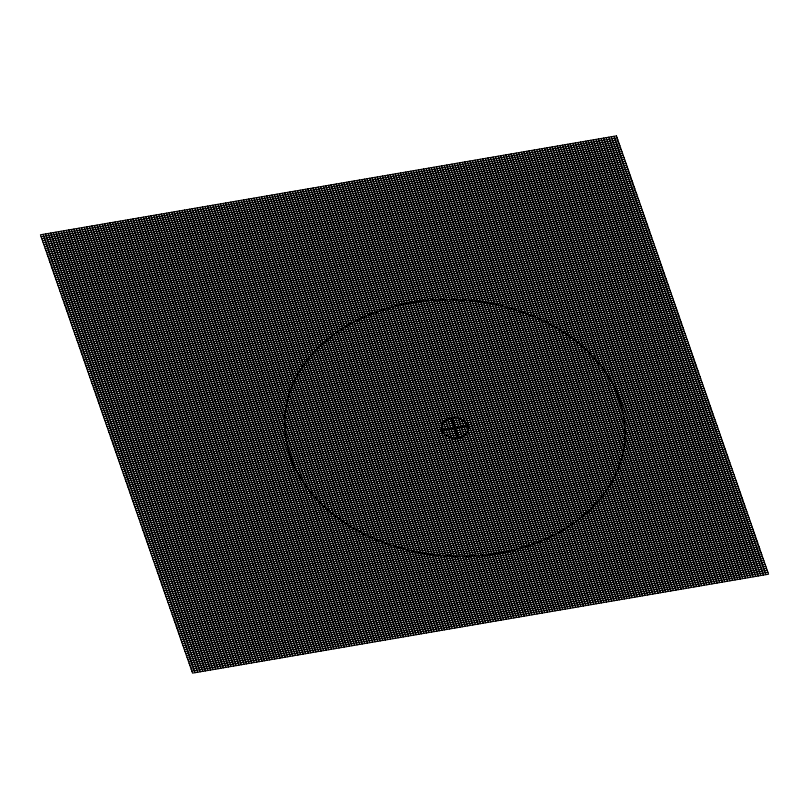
<?xml version="1.0" encoding="UTF-8"?>
<svg xmlns="http://www.w3.org/2000/svg" width="809" height="809" viewBox="0 0 809 809"><rect width="100%" height="100%" fill="white"/><g stroke="black" fill="none" stroke-linecap="round" stroke-linejoin="round"><path stroke-width="1.21" d="M41.128 236.784L617.146 137.843M41.805 238.736L617.823 139.805M42.483 240.688L618.511 141.757M43.17 242.649L619.188 143.709M43.848 244.601L619.866 145.671M44.525 246.563L620.543 147.622M45.203 248.515L621.221 149.584M45.88 250.477L621.899 151.536M46.558 252.428L622.576 153.498M47.235 254.39L623.254 155.449M47.923 256.342L623.941 157.411M48.601 258.304L624.619 159.363M49.278 260.255L625.296 161.325M49.956 262.217L625.974 163.276M50.633 264.169L626.651 165.238M51.311 266.131L627.329 167.19M51.988 268.082L628.006 169.152M52.666 270.044L628.694 171.103M53.354 271.996L629.372 173.065M54.031 273.958L630.049 175.017M54.709 275.909L630.727 176.979M55.386 277.871L631.404 178.931M56.064 279.823L632.082 180.892M56.741 281.785L632.759 182.844M57.419 283.737L633.447 184.806M58.106 285.698L634.125 186.758M58.784 287.65L634.802 188.719M59.461 289.612L635.48 190.671M60.139 291.564L636.157 192.633M60.817 293.525L636.835 194.585M61.494 295.477L637.512 196.547M62.172 297.439L638.2 198.498M62.859 299.391L638.877 200.46M63.537 301.353L639.555 202.412M64.214 303.304L640.232 204.374M64.892 305.266L640.91 206.325M65.569 307.218L641.588 208.287M66.247 309.18L642.265 210.239M66.925 311.131L642.943 212.201M67.612 313.093L643.63 214.152M68.29 315.045L644.308 216.114M68.967 317.007L644.985 218.066M69.645 318.958L645.663 220.028M70.322 320.92L646.34 221.979M71 322.872L647.018 223.941M71.677 324.834L647.696 225.893M72.355 326.785L648.383 227.855M73.043 328.737L649.061 229.807M73.72 330.699L649.738 231.758M74.398 332.651L650.416 233.72M75.075 334.613L651.093 235.672M75.753 336.564L651.771 237.634M76.43 338.526L652.448 239.585M77.108 340.478L653.136 241.547M77.795 342.44L653.814 243.499M78.473 344.391L654.491 245.461M79.151 346.353L655.169 247.412M79.828 348.305L655.846 249.374M80.506 350.267L656.524 251.326M81.183 352.218L657.201 253.288M81.861 354.18L657.889 255.239M82.548 356.132L658.566 257.201M83.226 358.094L659.244 259.153M83.903 360.045L659.922 261.115M84.581 362.007L660.599 263.067M85.258 363.959L661.277 265.028M85.936 365.921L661.954 266.98M86.614 367.873L662.632 268.942M87.301 369.834L663.319 270.894M87.979 371.786L663.997 272.855M88.656 373.748L664.674 274.807M89.334 375.7L665.352 276.769M90.011 377.661L666.029 278.721M90.689 379.613L666.707 280.683M91.366 381.575L667.385 282.634M92.044 383.527L668.072 284.596M92.732 385.488L668.75 286.548M93.409 387.44L669.427 288.51M94.087 389.402L670.105 290.461M94.764 391.354L670.782 292.423M95.442 393.316L671.46 294.375M96.119 395.267L672.137 296.337M96.797 397.229L672.825 298.288M97.484 399.181L673.503 300.25M98.162 401.143L674.18 302.202M98.84 403.094L674.858 304.164M99.517 405.056L675.535 306.115M100.195 407.008L676.213 308.077M100.872 408.97L676.89 310.029M101.55 410.921L677.578 311.991M102.237 412.873L678.255 313.943M102.915 414.835L678.933 315.894M103.592 416.787L679.611 317.856M104.27 418.749L680.288 319.808M104.948 420.7L680.966 321.77M105.625 422.662L681.643 323.721M106.303 424.614L682.321 325.683M106.99 426.576L683.008 327.635M107.668 428.527L683.686 329.597M108.345 430.489L684.363 331.548M109.023 432.441L685.041 333.51M109.7 434.403L685.719 335.462M110.378 436.354L686.396 337.424M111.055 438.316L687.074 339.376M111.733 440.268L687.761 341.337M112.421 442.23L688.439 343.289M113.098 444.181L689.116 345.251M113.776 446.143L689.794 347.203M114.453 448.095L690.471 349.164M115.131 450.057L691.149 351.116M115.808 452.009L691.826 353.078M116.486 453.97L692.514 355.03M117.174 455.922L693.192 356.991M117.851 457.884L693.869 358.943M118.529 459.836L694.547 360.905M119.206 461.797L695.224 362.857M119.884 463.749L695.902 364.819M120.561 465.711L696.579 366.77M121.239 467.663L697.267 368.732M121.926 469.624L697.945 370.684M122.604 471.576L698.622 372.646M123.281 473.538L699.3 374.597M123.959 475.49L699.977 376.559M124.637 477.452L700.655 378.511M125.314 479.403L701.332 380.473M125.992 481.365L702.01 382.424M126.679 483.317L702.697 384.386M442.027 430.186L453.596 428.204M456.165 427.759L467.744 425.777M127.357 485.279L703.375 386.338M128.034 487.23L704.052 388.3M128.712 489.192L704.73 390.251M129.389 491.144L705.408 392.213M130.067 493.106L706.085 394.165M130.745 495.057L706.763 396.127M131.422 497.009L707.45 398.079M132.11 498.971L708.128 400.03M132.787 500.923L708.805 401.992M133.465 502.885L709.483 403.944M134.142 504.836L710.16 405.906M134.82 506.798L710.838 407.857M135.497 508.75L711.515 409.819M136.175 510.712L712.203 411.771M136.863 512.663L712.881 413.733M137.54 514.625L713.558 415.684M138.218 516.577L714.236 417.646M138.895 518.539L714.913 419.598M139.573 520.49L715.591 421.56M140.25 522.452L716.268 423.512M140.928 524.404L716.956 425.473M141.615 526.366L717.634 427.425M142.293 528.317L718.311 429.387M142.971 530.279L718.989 431.339M143.648 532.231L719.666 433.3M144.326 534.193L720.344 435.252M145.003 536.145L721.021 437.214M145.681 538.106L721.699 439.166M146.368 540.058L722.386 441.127M147.046 542.02L723.064 443.079M147.723 543.972L723.742 445.041M148.401 545.933L724.419 446.993M149.078 547.885L725.097 448.955M149.756 549.847L725.774 450.906M150.434 551.799L726.452 452.868M151.111 553.76L727.139 454.82M151.799 555.712L727.817 456.782M152.476 557.674L728.494 458.733M153.154 559.626L729.172 460.695M153.831 561.588L729.849 462.647M154.509 563.539L730.527 464.609M155.186 565.501L731.205 466.56M155.864 567.453L731.892 468.522M156.552 569.415L732.57 470.474M157.229 571.366L733.247 472.436M157.907 573.328L733.925 474.387M158.584 575.28L734.602 476.349M159.262 577.242L735.28 478.301M159.939 579.193L735.957 480.263M160.617 581.145L736.645 482.215M161.304 583.107L737.323 484.166M161.982 585.059L738 486.128M162.66 587.021L738.678 488.08M163.337 588.972L739.355 490.042M164.015 590.934L740.033 491.993M164.692 592.886L740.71 493.955M165.37 594.848L741.388 495.907M166.057 596.799L742.075 497.869M166.735 598.761L742.753 499.82M167.412 600.713L743.431 501.782M168.09 602.675L744.108 503.734M168.768 604.626L744.786 505.696M169.445 606.588L745.463 507.647M170.123 608.54L746.141 509.609M170.8 610.502L746.828 511.561M171.488 612.453L747.506 513.523M172.165 614.415L748.183 515.475M172.843 616.367L748.861 517.436M173.52 618.329L749.538 519.388M174.198 620.281L750.216 521.35M174.875 622.242L750.894 523.302M175.553 624.194L751.581 525.263M176.241 626.156L752.259 527.215M176.918 628.108L752.936 529.177M177.596 630.069L753.614 531.129M178.273 632.021L754.291 533.091M178.951 633.983L754.969 535.042M179.628 635.935L755.646 537.004M180.306 637.896L756.334 538.956M180.994 639.848L757.012 540.918M181.671 641.81L757.689 542.869M182.349 643.762L758.367 544.831M183.026 645.724L759.044 546.783M183.704 647.675L759.722 548.745M184.381 649.637L760.399 550.696M185.059 651.589L761.077 552.658M185.746 653.551L761.765 554.61M186.424 655.502L762.442 556.572M187.101 657.464L763.12 558.523M187.779 659.416L763.797 560.485M188.457 661.378L764.475 562.437M189.134 663.329L765.152 564.399M189.812 665.291L765.83 566.351M190.489 667.243L766.517 568.312M191.177 669.195L767.195 570.264M191.854 671.157L767.872 572.216M613.9 136.327L765.981 574.623M611.331 136.772L763.403 575.057M608.752 137.217L760.834 575.502M606.184 137.651L758.266 575.947M603.615 138.096L755.697 576.382M601.036 138.541L753.118 576.827M598.468 138.976L750.55 577.272M595.899 139.421L747.981 577.707M593.321 139.866L745.402 578.152M590.752 140.301L742.834 578.597M588.183 140.746L740.265 579.032M585.615 141.191L737.697 579.477M583.036 141.626L735.118 579.922M580.468 142.071L732.549 580.356M577.899 142.515L729.981 580.801M575.32 142.95L727.402 581.246M572.752 143.395L724.834 581.681M570.183 143.84L722.265 582.126M567.615 144.275L719.686 582.571M565.036 144.72L717.118 583.006M562.467 145.165L714.549 583.451M559.899 145.6L711.981 583.896M557.32 146.045L709.402 584.341M554.752 146.49L706.833 584.776M552.183 146.925L704.265 585.22M549.614 147.369L701.686 585.665M547.036 147.814L699.118 586.1M544.467 148.249L696.549 586.545M541.899 148.694L693.98 586.99M539.32 149.139L691.402 587.425M536.751 149.584L688.833 587.87M534.183 150.019L686.265 588.315M531.614 150.464L683.686 588.75M529.035 150.909L681.117 589.195M526.467 151.344L678.549 589.64M523.898 151.789L675.98 590.074M521.32 152.234L673.401 590.519M518.751 152.668L670.833 590.964M516.182 153.113L668.264 591.399M513.604 153.558L665.686 591.844M511.035 153.993L663.117 592.289M508.467 154.438L660.548 592.724M505.898 154.883L657.98 593.169M503.319 155.318L655.401 593.614M500.751 155.763L652.833 594.049M498.182 156.208L650.264 594.494M495.604 156.643L647.685 594.939M493.035 157.088L645.117 595.373M490.466 157.533L642.548 595.818M487.898 157.967L639.97 596.263M485.319 158.412L637.401 596.698M482.751 158.857L634.832 597.143M480.182 159.292L632.264 597.588M477.603 159.737L629.685 598.023M475.035 160.182L627.117 598.468M472.466 160.617L624.548 598.913M469.898 161.062L621.969 599.358M467.319 161.507L619.401 599.793M464.75 161.942L616.832 600.238M462.182 162.387L614.264 600.683M459.603 162.831L611.685 601.117M457.034 163.266L609.116 601.562M454.466 163.711L606.548 602.007M451.897 164.156L603.969 602.442M449.319 164.601L601.4 602.887M446.75 165.036L598.832 603.332M444.181 165.481L596.263 603.767M441.603 165.926L593.685 604.212M439.034 166.361L591.116 604.657M436.466 166.806L588.548 605.092M433.887 167.251L585.969 605.536M431.318 167.685L583.4 605.981M428.75 168.13L580.832 606.416M426.181 168.575L578.253 606.861M423.603 169.01L575.684 607.306M421.034 169.455L573.116 607.741M418.465 169.9L570.547 608.186M415.887 170.335L567.969 608.631M413.318 170.78L565.4 609.066M410.75 171.225L562.831 609.511M408.181 171.66L560.253 609.956M405.602 172.105L557.684 610.39M403.034 172.55L555.116 610.835M400.465 172.984L552.547 611.28M397.886 173.429L549.968 611.715M395.318 173.874L547.4 612.16M392.749 174.309L544.831 612.605M390.181 174.754L542.252 613.04M387.602 175.199L539.684 613.485M385.033 175.634L537.115 613.93M382.465 176.079L534.547 614.375M379.886 176.524L531.968 614.81M377.318 176.959L529.399 615.255M374.749 177.404L526.831 615.7M372.17 177.849L524.252 616.134M369.602 178.283L521.684 616.579M451.483 418.202L454.547 427M455.224 428.962L458.278 437.77M367.033 178.728L519.115 617.024M364.465 179.173L516.547 617.459M361.886 179.608L513.968 617.904M359.317 180.053L511.399 618.349M356.749 180.498L508.831 618.784M354.17 180.943L506.252 619.229M351.602 181.378L503.683 619.674M349.033 181.823L501.115 620.109M346.464 182.268L498.536 620.554M343.886 182.703L495.968 620.999M341.317 183.147L493.399 621.433M338.749 183.592L490.83 621.878M336.17 184.027L488.252 622.323M333.601 184.472L485.683 622.758M331.033 184.917L483.115 623.203M328.464 185.352L480.536 623.648M325.885 185.797L477.967 624.083M323.317 186.242L475.399 624.528M320.748 186.677L472.83 624.973M318.17 187.122L470.251 625.408M315.601 187.567L467.683 625.853M313.032 188.001L465.114 626.297M310.464 188.446L462.536 626.732M307.885 188.891L459.967 627.177M305.317 189.326L457.398 627.622M302.748 189.771L454.83 628.057M300.169 190.216L452.251 628.502M297.601 190.651L449.683 628.947M295.032 191.096L447.114 629.392M292.453 191.541L444.535 629.827M289.885 191.976L441.967 630.272M287.316 192.421L439.398 630.717M284.748 192.866L436.83 631.151M282.169 193.3L434.251 631.596M279.601 193.745L431.682 632.041M277.032 194.19L429.114 632.476M274.453 194.625L426.535 632.921M271.885 195.07L423.967 633.366M269.316 195.515L421.398 633.801M266.748 195.96L418.819 634.246M264.169 196.395L416.251 634.691M261.6 196.84L413.682 635.126M259.032 197.285L411.114 635.571M256.453 197.72L408.535 636.016M253.884 198.165L405.966 636.45M251.316 198.609L403.398 636.895M248.747 199.044L400.819 637.34M246.169 199.489L398.25 637.775M243.6 199.934L395.682 638.22M241.031 200.369L393.113 638.665M238.453 200.814L390.535 639.1M235.884 201.259L387.966 639.545M233.316 201.694L385.397 639.99M230.747 202.139L382.819 640.425M228.168 202.584L380.25 640.87M225.6 203.019L377.682 641.315M223.031 203.463L375.113 641.749M220.452 203.908L372.534 642.194M217.884 204.343L369.966 642.639M215.315 204.788L367.397 643.074M212.737 205.233L364.819 643.519M210.168 205.668L362.25 643.964M207.6 206.113L359.681 644.399M205.031 206.558L357.103 644.844M202.452 206.993L354.534 645.289M199.884 207.438L351.966 645.734M197.315 207.883L349.397 646.169M194.736 208.317L346.818 646.613M192.168 208.762L344.25 647.058M189.599 209.207L341.681 647.493M187.031 209.642L339.102 647.938M184.452 210.087L336.534 648.383M181.883 210.532L333.965 648.818M179.315 210.977L331.397 649.263M176.736 211.412L328.818 649.708M174.168 211.857L326.249 650.143M171.599 212.302L323.681 650.588M169.03 212.737L321.102 651.033M166.452 213.182L318.534 651.467M163.883 213.627L315.965 651.912M161.315 214.061L313.396 652.357M158.736 214.506L310.818 652.792M156.167 214.951L308.249 653.237M153.599 215.386L305.681 653.682M151.02 215.831L303.102 654.117M148.452 216.276L300.533 654.562M145.883 216.711L297.965 655.007M143.314 217.156L295.396 655.442M140.736 217.601L292.818 655.887M138.167 218.036L290.249 656.332M135.599 218.481L287.68 656.766M133.02 218.926L285.102 657.211M130.451 219.36L282.533 657.656M127.883 219.805L279.965 658.091M125.314 220.25L277.386 658.536M122.735 220.685L274.817 658.981M120.167 221.13L272.249 659.416M117.598 221.575L269.68 659.861M115.02 222.01L267.101 660.306M112.451 222.455L264.533 660.751M109.882 222.9L261.964 661.186M107.314 223.335L259.386 661.631M104.735 223.78L256.817 662.075M102.167 224.224L254.248 662.51M99.598 224.659L251.68 662.955M97.019 225.104L249.101 663.4M94.451 225.549L246.533 663.835M91.882 225.994L243.964 664.28M89.314 226.429L241.385 664.725M86.735 226.874L238.817 665.16M84.166 227.319L236.248 665.605M81.598 227.754L233.68 666.05M79.019 228.199L231.101 666.485M76.45 228.644L228.532 666.929M73.882 229.078L225.964 667.374M71.303 229.523L223.385 667.809M68.735 229.968L220.817 668.254M66.166 230.403L218.248 668.699M63.598 230.848L215.679 669.134M61.019 231.293L213.101 669.579M58.45 231.728L210.532 670.024M55.882 232.173L207.964 670.459M53.303 232.618L205.385 670.904M50.734 233.053L202.816 671.349M48.166 233.498L200.248 671.783M45.597 233.943L197.669 672.228M43.019 234.377L195.1 672.673M616.468 135.892L40.45 234.822L192.532 673.108L768.55 574.178L616.468 135.892M357.497 530.552A170.365 128.186 3.6 0 0 624.477 443.554A170.365 128.186 3.6 0 0 382.667 309.837A170.365 128.186 3.6 0 0 357.497 530.552M447.276 436A13.308 10.011 3.6 0 0 468.128 429.195A13.308 10.011 3.6 0 0 449.238 418.749A13.308 10.011 3.6 0 0 447.276 436"/></g></svg>
